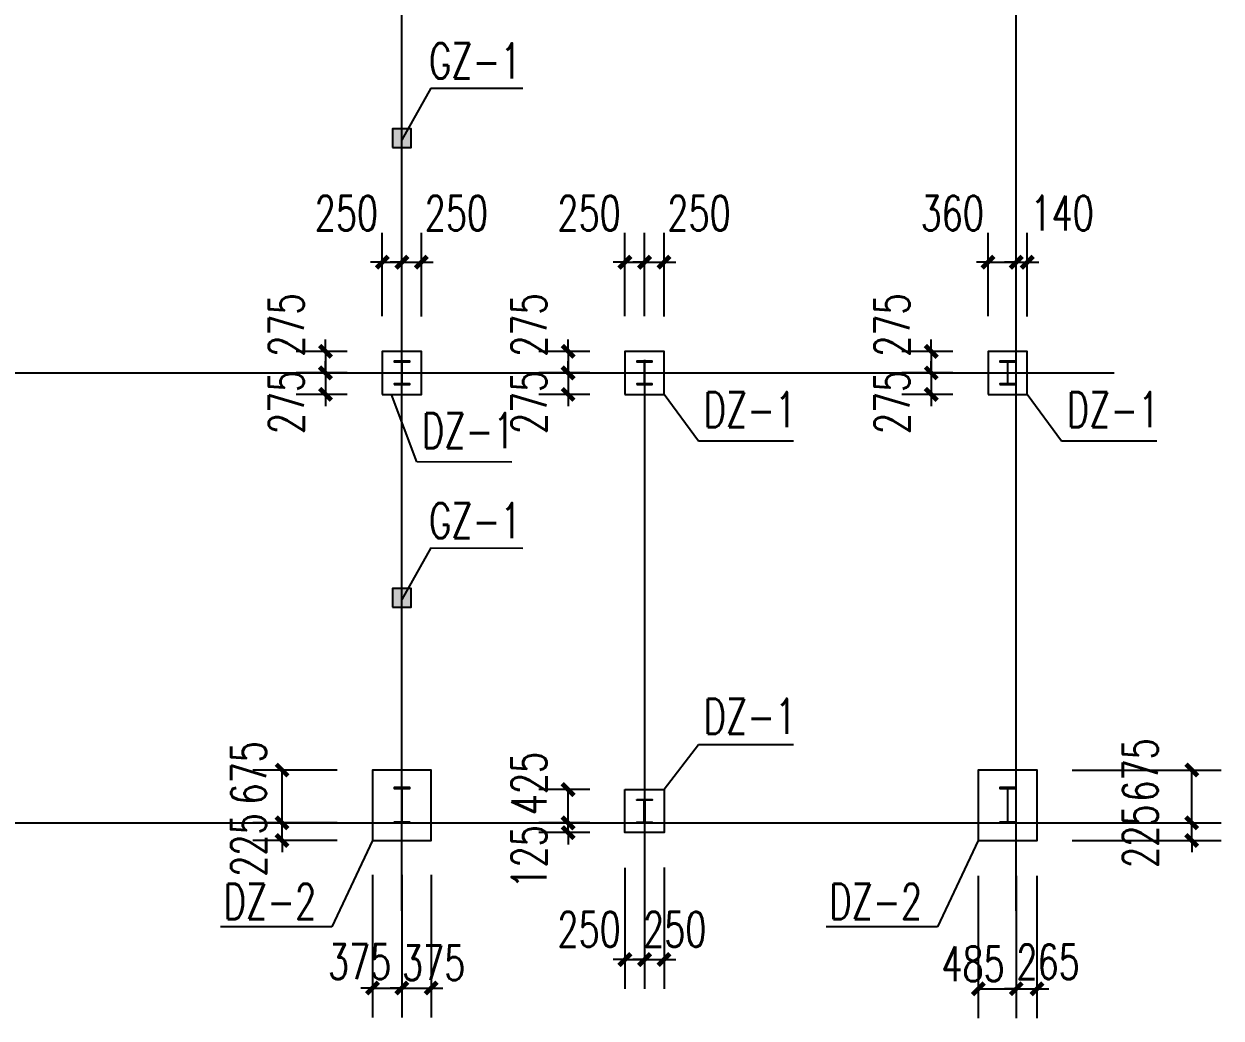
# Model space of a CAD drawing. Extents: x 180850 to 1400258, y 48356 to 327067.
# Drawn here: x 360893 to 376189, y 81890 to 94595 of the extents above; entities that cross this region are included whole.
import ezdxf

# ---------------------------------------------------------------- set-up
doc = ezdxf.new("R2010")
doc.units = 0
doc.header["$LTSCALE"] = 1000
for name, color, linetype in [('AXIS', 3, 'Continuous'), ('BASE_DE', 7, 'Continuous'), ('DIM_LEAD', 3, 'Continuous'), ('DOTE', 1, 'Continuous'), ('GZ', 50, 'Continuous'), ('YCX', 90, 'Continuous'), ('承台', 2, 'Continuous')]:
    doc.layers.add(name, color=color, linetype=linetype)
doc.styles.add('_TCH_DIM_T3', font='SIMPLEX', dxfattribs={"width": 0.705882, "bigfont": 'GBCBIG'})
doc.dimstyles.new('_TCH_ARCH&&150', dxfattribs={"dimtxt": 446.25, "dimasz": 150, "dimexe": 375, "dimexo": 450, "dimgap": 189.375, "dimtad": 1, "dimdec": 0, "dimzin": 0, "dimdsep": 46, "dimtxsty": '_TCH_DIM_T3', "dimblk": 'ARCHTICK', "dimcen": 0.09, "dimclrd": 3, "dimclre": 3, "dimclrt": 7, "dimazin": 2, "dimtfac": 1, "dimtdec": 0, "dimtix": 1, "dimtmove": 2, "dimatfit": 3, "dimfxl": 1, "dimtolj": 1, "dimtzin": 0, "dimarcsym": 0})
doc.dimstyles.new('TCH_150_1', dxfattribs={"dimtxt": 446.25, "dimasz": 150, "dimexe": 375, "dimexo": 450, "dimgap": 189.375, "dimtad": 1, "dimdec": 0, "dimzin": 0, "dimdsep": 46, "dimtxsty": '_TCH_DIM_T3', "dimblk": 'ARCHTICK', "dimcen": 0.09, "dimclrd": 256, "dimclre": 256, "dimclrt": 7, "dimazin": 2, "dimtfac": 1, "dimtdec": 0, "dimtix": 1, "dimtmove": 2, "dimatfit": 3, "dimfxl": 1, "dimtolj": 1, "dimtzin": 0, "dimarcsym": 0})

# ---------------------------------------------------------------- blocks, each defined once
blk = doc.blocks.new('A$C33B20A31')
at = {"layer": 'GZ'}
for points in [[(41550, 5600), (41750, 5600), (41750, 5610), (41657, 5610), (41653, 5615), (41653, 5885), (41657, 5890), (41750, 5890), (41750, 5900), (41550, 5900), (41550, 5890), (41643, 5890), (41647, 5885), (41647, 5615), (41643, 5610), (41550, 5610), (41550, 5600)], [(44650, 5600), (44850, 5600), (44850, 5610), (44757, 5610), (44753, 5615), (44753, 5885), (44757, 5890), (44850, 5890), (44850, 5900), (44650, 5900), (44650, 5890), (44743, 5890), (44747, 5885), (44747, 5615), (44743, 5610), (44650, 5610), (44650, 5600)], [(49290, 5600), (49490, 5600), (49490, 5610), (49397, 5610), (49393, 5615), (49393, 5885), (49397, 5890), (49490, 5890), (49490, 5900), (49290, 5900), (49290, 5890), (49383, 5890), (49387, 5885), (49387, 5615), (49383, 5610), (49290, 5610), (49290, 5600)], [(41550, 0), (41750, 0), (41750, 10), (41657, 10), (41653, 15), (41653, 435), (41657, 440), (41750, 440), (41750, 450), (41550, 450), (41550, 440), (41643, 440), (41647, 436), (41647, 15), (41643, 10), (41550, 10), (41550, 0)], [(49290, 0), (49490, 0), (49490, 10), (49397, 10), (49393, 15), (49393, 435), (49397, 440), (49490, 440), (49490, 450), (49290, 450), (49290, 440), (49383, 440), (49387, 436), (49387, 15), (49383, 10), (49290, 10), (49290, 0)], [(44650, 300), (44850, 300), (44850, 290), (44757, 290), (44753, 285), (44753, 15), (44757, 10), (44850, 10), (44850, 0), (44650, 0), (44650, 10), (44743, 10), (44747, 14), (44747, 285), (44743, 290), (44650, 290), (44650, 300)]]:
    blk.add_lwpolyline(points, close=True, dxfattribs=at)
blk = doc.blocks.new('_ArchTick')
at = {"color": 0, "linetype": 'ByBlock', "const_width": 0.4}
blk.add_lwpolyline([(-0.5, -0.5), (0.5, 0.5)], dxfattribs=at)
blk = doc.blocks.new('*D1187')
at = {"color": 3, "lineweight": -2, "transparency": 16777216}
for p, q in [((373087, 83710), (373087, 81890)), ((373572, 83710), (373572, 81890)), ((373087, 82265), (373572, 82265))]:
    blk.add_line(p, q, dxfattribs=at)
at = {"layer": 'Defpoints', "color": 0, "transparency": 16777216}
for p in [(373087, 84160), (373572, 84160), (373572, 82265)]:
    blk.add_point(p, dxfattribs=at)
at = {"color": 3, "lineweight": -2, "transparency": 16777216, "xscale": 150, "yscale": 150, "zscale": 150, "rotation": 180}
blk.add_blockref('_ArchTick', (373087, 82265), dxfattribs=at)
at = {"color": 3, "lineweight": -2, "transparency": 16777216, "xscale": 150, "yscale": 150, "zscale": 150}
blk.add_blockref('_ArchTick', (373572, 82265), dxfattribs=at)
at = {"color": 7, "transparency": 16777216, "insert": (373020, 82583), "char_height": 446.2, "attachment_point": 5, "style": '_TCH_DIM_T3'}
blk.add_mtext('\\A1;485', dxfattribs=at)
blk = doc.blocks.new('*D1188')
at = {"color": 3, "lineweight": -2, "transparency": 16777216}
for p, q in [((373572, 83710), (373572, 81890)), ((373837, 83710), (373837, 81890)), ((373572, 82265), (373422, 82265)), ((373572, 82265), (373837, 82265)), ((373837, 82265), (373987, 82265))]:
    blk.add_line(p, q, dxfattribs=at)
at = {"layer": 'Defpoints', "color": 0, "transparency": 16777216}
for p in [(373572, 84160), (373837, 84160), (373837, 82265)]:
    blk.add_point(p, dxfattribs=at)
at = {"color": 3, "lineweight": -2, "transparency": 16777216, "xscale": 150, "yscale": 150, "zscale": 150}
blk.add_blockref('_ArchTick', (373572, 82265), dxfattribs=at)
at = {"color": 3, "lineweight": -2, "transparency": 16777216, "xscale": 150, "yscale": 150, "zscale": 150, "rotation": 180}
blk.add_blockref('_ArchTick', (373837, 82265), dxfattribs=at)
at = {"color": 7, "transparency": 16777216, "insert": (373979, 82609), "char_height": 446.2, "attachment_point": 5, "style": '_TCH_DIM_T3'}
blk.add_mtext('\\A1;265', dxfattribs=at)
blk = doc.blocks.new('*D1189')
at = {"color": 3, "lineweight": -2, "transparency": 16777216}
for p, q in [((365347, 83721), (365347, 81899)), ((365722, 83721), (365722, 81899)), ((365347, 82274), (365197, 82274)), ((365347, 82274), (365722, 82274)), ((365722, 82274), (365872, 82274))]:
    blk.add_line(p, q, dxfattribs=at)
at = {"layer": 'Defpoints', "color": 0, "transparency": 16777216}
for p in [(365347, 84171), (365722, 84171), (365722, 82274)]:
    blk.add_point(p, dxfattribs=at)
at = {"color": 3, "lineweight": -2, "transparency": 16777216, "xscale": 150, "yscale": 150, "zscale": 150}
blk.add_blockref('_ArchTick', (365347, 82274), dxfattribs=at)
at = {"color": 3, "lineweight": -2, "transparency": 16777216, "xscale": 150, "yscale": 150, "zscale": 150, "rotation": 180}
blk.add_blockref('_ArchTick', (365722, 82274), dxfattribs=at)
at = {"color": 7, "transparency": 16777216, "insert": (365182, 82612), "char_height": 446.2, "attachment_point": 5, "style": '_TCH_DIM_T3'}
blk.add_mtext('\\A1;375', dxfattribs=at)
blk = doc.blocks.new('*D1190')
at = {"color": 3, "lineweight": -2, "transparency": 16777216}
for p, q in [((365722, 83721), (365722, 81899)), ((366097, 83721), (366097, 81899)), ((365722, 82274), (365572, 82274)), ((365722, 82274), (366097, 82274)), ((366097, 82274), (366247, 82274))]:
    blk.add_line(p, q, dxfattribs=at)
at = {"layer": 'Defpoints', "color": 0, "transparency": 16777216}
for p in [(365722, 84171), (366097, 84171), (366097, 82274)]:
    blk.add_point(p, dxfattribs=at)
at = {"color": 3, "lineweight": -2, "transparency": 16777216, "xscale": 150, "yscale": 150, "zscale": 150}
blk.add_blockref('_ArchTick', (365722, 82274), dxfattribs=at)
at = {"color": 3, "lineweight": -2, "transparency": 16777216, "xscale": 150, "yscale": 150, "zscale": 150, "rotation": 180}
blk.add_blockref('_ArchTick', (366097, 82274), dxfattribs=at)
at = {"color": 7, "transparency": 16777216, "insert": (366128, 82596), "char_height": 446.2, "attachment_point": 5, "style": '_TCH_DIM_T3'}
blk.add_mtext('\\A1;375', dxfattribs=at)
blk = doc.blocks.new('*D1191')
at = {"color": 3, "lineweight": -2, "transparency": 16777216}
for p, q in [((374287, 85060), (376189, 85060)), ((375814, 84385), (375814, 85060)), ((374287, 84385), (376189, 84385))]:
    blk.add_line(p, q, dxfattribs=at)
at = {"layer": 'Defpoints', "color": 0, "transparency": 16777216}
for p in [(373837, 85060), (375814, 85060), (373837, 84385)]:
    blk.add_point(p, dxfattribs=at)
at = {"color": 3, "lineweight": -2, "transparency": 16777216, "xscale": 150, "yscale": 150, "zscale": 150}
for p, rotation in [((375814, 85060), 90), ((375814, 84385), 270)]:
    blk.add_blockref('_ArchTick', p, dxfattribs=dict(at, rotation=rotation))
at = {"color": 7, "transparency": 16777216, "insert": (375159, 85060), "char_height": 446.2, "attachment_point": 5, "rotation": 90, "style": '_TCH_DIM_T3'}
blk.add_mtext('\\A1;675', dxfattribs=at)
blk = doc.blocks.new('*D1192')
at = {"color": 3, "lineweight": -2, "transparency": 16777216}
for p, q in [((375814, 84385), (375814, 84535)), ((374287, 84385), (376189, 84385)), ((375814, 84160), (375814, 84385)), ((374287, 84160), (376189, 84160)), ((375814, 84160), (375814, 84010))]:
    blk.add_line(p, q, dxfattribs=at)
at = {"layer": 'Defpoints', "color": 0, "transparency": 16777216}
for p in [(373837, 84385), (375814, 84385), (373837, 84160)]:
    blk.add_point(p, dxfattribs=at)
at = {"color": 3, "lineweight": -2, "transparency": 16777216, "xscale": 150, "yscale": 150, "zscale": 150}
for p, rotation in [((375814, 84385), 270), ((375814, 84160), 90)]:
    blk.add_blockref('_ArchTick', p, dxfattribs=dict(at, rotation=rotation))
at = {"color": 7, "transparency": 16777216, "insert": (375159, 84214), "char_height": 446.2, "attachment_point": 5, "rotation": 90, "style": '_TCH_DIM_T3'}
blk.add_mtext('\\A1;225', dxfattribs=at)
blk = doc.blocks.new('*D1193')
at = {"color": 3, "lineweight": -2, "transparency": 16777216}
for p, q in [((364897, 85060), (363816, 85060)), ((364191, 84385), (364191, 85060)), ((364897, 84385), (363816, 84385))]:
    blk.add_line(p, q, dxfattribs=at)
at = {"layer": 'Defpoints', "color": 0, "transparency": 16777216}
for p in [(364191, 85060), (365347, 85060), (365347, 84385)]:
    blk.add_point(p, dxfattribs=at)
at = {"color": 3, "lineweight": -2, "transparency": 16777216, "xscale": 150, "yscale": 150, "zscale": 150}
for p, rotation in [((364191, 85060), 90), ((364191, 84385), 270)]:
    blk.add_blockref('_ArchTick', p, dxfattribs=dict(at, rotation=rotation))
at = {"color": 7, "transparency": 16777216, "insert": (363764, 85023), "char_height": 446.2, "attachment_point": 5, "rotation": 90, "style": '_TCH_DIM_T3'}
blk.add_mtext('\\A1;675', dxfattribs=at)
blk = doc.blocks.new('*D1194')
at = {"color": 3, "lineweight": -2, "transparency": 16777216}
for p, q in [((364191, 84385), (364191, 84535)), ((364897, 84385), (363816, 84385)), ((364191, 84160), (364191, 84385)), ((364897, 84160), (363816, 84160)), ((364191, 84160), (364191, 84010))]:
    blk.add_line(p, q, dxfattribs=at)
at = {"layer": 'Defpoints', "color": 0, "transparency": 16777216}
for p in [(364191, 84385), (365347, 84385), (365347, 84160)]:
    blk.add_point(p, dxfattribs=at)
at = {"color": 3, "lineweight": -2, "transparency": 16777216, "xscale": 150, "yscale": 150, "zscale": 150}
for p, rotation in [((364191, 84385), 270), ((364191, 84160), 90)]:
    blk.add_blockref('_ArchTick', p, dxfattribs=dict(at, rotation=rotation))
at = {"color": 7, "transparency": 16777216, "insert": (363764, 84101), "char_height": 446.2, "attachment_point": 5, "rotation": 90, "style": '_TCH_DIM_T3'}
blk.add_mtext('\\A1;225', dxfattribs=at)
blk = doc.blocks.new('*D1195')
at = {"layer": 'AXIS', "linetype": 'ByBlock', "lineweight": -2, "transparency": 16777216}
for p, q in [((368572, 83810), (368572, 82263)), ((368822, 83810), (368822, 82263)), ((368572, 82638), (368422, 82638)), ((368572, 82638), (368822, 82638)), ((368822, 82638), (368972, 82638))]:
    blk.add_line(p, q, dxfattribs=at)
at = {"layer": 'Defpoints', "color": 0, "linetype": 'ByBlock', "transparency": 16777216}
for p in [(368572, 84260), (368822, 84260), (368822, 82638)]:
    blk.add_point(p, dxfattribs=at)
at = {"layer": 'AXIS', "linetype": 'ByBlock', "lineweight": -2, "transparency": 16777216, "xscale": 150, "yscale": 150, "zscale": 150}
blk.add_blockref('_ArchTick', (368572, 82638), dxfattribs=at)
at = {"layer": 'AXIS', "linetype": 'ByBlock', "lineweight": -2, "transparency": 16777216, "xscale": 150, "yscale": 150, "zscale": 150, "rotation": 180}
blk.add_blockref('_ArchTick', (368822, 82638), dxfattribs=at)
at = {"layer": 'AXIS', "color": 7, "linetype": 'ByBlock', "transparency": 16777216, "insert": (368114, 83024), "char_height": 446.2, "attachment_point": 5, "style": '_TCH_DIM_T3'}
blk.add_mtext('\\A1;250', dxfattribs=at)
blk = doc.blocks.new('*D1196')
at = {"layer": 'AXIS', "linetype": 'ByBlock', "lineweight": -2, "transparency": 16777216}
for p, q in [((368122, 84810), (367471, 84810)), ((367846, 84385), (367846, 84810)), ((368122, 84385), (367471, 84385))]:
    blk.add_line(p, q, dxfattribs=at)
at = {"layer": 'Defpoints', "color": 0, "linetype": 'ByBlock', "transparency": 16777216}
for p in [(367846, 84810), (368572, 84810), (368572, 84385)]:
    blk.add_point(p, dxfattribs=at)
at = {"layer": 'AXIS', "linetype": 'ByBlock', "lineweight": -2, "transparency": 16777216, "xscale": 150, "yscale": 150, "zscale": 150}
for p, rotation in [((367846, 84810), 90), ((367846, 84385), 270)]:
    blk.add_blockref('_ArchTick', p, dxfattribs=dict(at, rotation=rotation))
at = {"layer": 'AXIS', "color": 7, "linetype": 'ByBlock', "transparency": 16777216, "insert": (367346, 84887), "char_height": 446.2, "attachment_point": 5, "rotation": 90, "style": '_TCH_DIM_T3'}
blk.add_mtext('\\A1;425', dxfattribs=at)
blk = doc.blocks.new('*D1197')
at = {"layer": 'AXIS', "linetype": 'ByBlock', "lineweight": -2, "transparency": 16777216}
for p, q in [((367846, 84385), (367846, 84535)), ((368122, 84385), (367471, 84385)), ((367846, 84260), (367846, 84385)), ((368122, 84260), (367471, 84260)), ((367846, 84260), (367846, 84110))]:
    blk.add_line(p, q, dxfattribs=at)
at = {"layer": 'Defpoints', "color": 0, "linetype": 'ByBlock', "transparency": 16777216}
for p in [(367846, 84385), (368572, 84385), (368572, 84260)]:
    blk.add_point(p, dxfattribs=at)
at = {"layer": 'AXIS', "linetype": 'ByBlock', "lineweight": -2, "transparency": 16777216, "xscale": 150, "yscale": 150, "zscale": 150}
for p, rotation in [((367846, 84385), 270), ((367846, 84260), 90)]:
    blk.add_blockref('_ArchTick', p, dxfattribs=dict(at, rotation=rotation))
at = {"layer": 'AXIS', "color": 7, "linetype": 'ByBlock', "transparency": 16777216, "insert": (367346, 83949), "char_height": 446.2, "attachment_point": 5, "rotation": 90, "style": '_TCH_DIM_T3'}
blk.add_mtext('\\A1;125', dxfattribs=at)
blk = doc.blocks.new('*D1198')
at = {"layer": 'AXIS', "linetype": 'ByBlock', "lineweight": -2, "transparency": 16777216}
for p, q in [((368822, 83810), (368822, 82263)), ((369072, 83815), (369072, 82263)), ((368822, 82638), (368672, 82638)), ((368822, 82638), (369072, 82638)), ((369072, 82638), (369222, 82638))]:
    blk.add_line(p, q, dxfattribs=at)
at = {"layer": 'Defpoints', "color": 0, "linetype": 'ByBlock', "transparency": 16777216}
for p in [(368822, 84260), (369072, 84265), (369072, 82638)]:
    blk.add_point(p, dxfattribs=at)
at = {"layer": 'AXIS', "linetype": 'ByBlock', "lineweight": -2, "transparency": 16777216, "xscale": 150, "yscale": 150, "zscale": 150}
blk.add_blockref('_ArchTick', (368822, 82638), dxfattribs=at)
at = {"layer": 'AXIS', "linetype": 'ByBlock', "lineweight": -2, "transparency": 16777216, "xscale": 150, "yscale": 150, "zscale": 150, "rotation": 180}
blk.add_blockref('_ArchTick', (369072, 82638), dxfattribs=at)
at = {"layer": 'AXIS', "color": 7, "linetype": 'ByBlock', "transparency": 16777216, "insert": (369209, 83024), "char_height": 446.2, "attachment_point": 5, "style": '_TCH_DIM_T3'}
blk.add_mtext('\\A1;250', dxfattribs=at)
blk = doc.blocks.new('*D1227')
at = {"layer": 'AXIS', "linetype": 'ByBlock', "lineweight": -2, "transparency": 16777216}
for p, q in [((368572, 90860), (368572, 91925)), ((368822, 90860), (368822, 91925)), ((368572, 91550), (368422, 91550)), ((368572, 91550), (368822, 91550)), ((368822, 91550), (368972, 91550))]:
    blk.add_line(p, q, dxfattribs=at)
at = {"layer": 'Defpoints', "color": 0, "linetype": 'ByBlock', "transparency": 16777216}
for p in [(368822, 91550), (368572, 90410), (368822, 90410)]:
    blk.add_point(p, dxfattribs=at)
at = {"layer": 'AXIS', "linetype": 'ByBlock', "lineweight": -2, "transparency": 16777216, "xscale": 150, "yscale": 150, "zscale": 150}
blk.add_blockref('_ArchTick', (368572, 91550), dxfattribs=at)
at = {"layer": 'AXIS', "linetype": 'ByBlock', "lineweight": -2, "transparency": 16777216, "xscale": 150, "yscale": 150, "zscale": 150, "rotation": 180}
blk.add_blockref('_ArchTick', (368822, 91550), dxfattribs=at)
at = {"layer": 'AXIS', "color": 7, "linetype": 'ByBlock', "transparency": 16777216, "insert": (368114, 92176), "char_height": 446.2, "attachment_point": 5, "style": '_TCH_DIM_T3'}
blk.add_mtext('\\A1;250', dxfattribs=at)
blk = doc.blocks.new('*D1228')
at = {"layer": 'AXIS', "linetype": 'ByBlock', "lineweight": -2, "transparency": 16777216}
for p, q in [((367846, 90135), (367846, 90285)), ((368122, 90135), (367471, 90135)), ((367846, 90135), (367846, 89860)), ((368122, 89860), (367471, 89860)), ((367846, 89860), (367846, 89710))]:
    blk.add_line(p, q, dxfattribs=at)
at = {"layer": 'Defpoints', "color": 0, "linetype": 'ByBlock', "transparency": 16777216}
for p in [(368572, 90135), (367846, 89860), (368572, 89860)]:
    blk.add_point(p, dxfattribs=at)
at = {"layer": 'AXIS', "linetype": 'ByBlock', "lineweight": -2, "transparency": 16777216, "xscale": 150, "yscale": 150, "zscale": 150}
for p, rotation in [((367846, 90135), 270), ((367846, 89860), 90)]:
    blk.add_blockref('_ArchTick', p, dxfattribs=dict(at, rotation=rotation))
at = {"layer": 'AXIS', "color": 7, "linetype": 'ByBlock', "transparency": 16777216, "insert": (367346, 89758), "char_height": 446.2, "attachment_point": 5, "rotation": 90, "style": '_TCH_DIM_T3'}
blk.add_mtext('\\A1;275', dxfattribs=at)
blk = doc.blocks.new('*D1229')
at = {"layer": 'AXIS', "linetype": 'ByBlock', "lineweight": -2, "transparency": 16777216}
for p, q in [((367846, 90410), (367846, 90560)), ((368122, 90410), (367471, 90410)), ((367846, 90410), (367846, 90135)), ((368122, 90135), (367471, 90135)), ((367846, 90135), (367846, 89985))]:
    blk.add_line(p, q, dxfattribs=at)
at = {"layer": 'Defpoints', "color": 0, "linetype": 'ByBlock', "transparency": 16777216}
for p in [(368572, 90410), (367846, 90135), (368572, 90135)]:
    blk.add_point(p, dxfattribs=at)
at = {"layer": 'AXIS', "linetype": 'ByBlock', "lineweight": -2, "transparency": 16777216, "xscale": 150, "yscale": 150, "zscale": 150}
for p, rotation in [((367846, 90410), 270), ((367846, 90135), 90)]:
    blk.add_blockref('_ArchTick', p, dxfattribs=dict(at, rotation=rotation))
at = {"layer": 'AXIS', "color": 7, "linetype": 'ByBlock', "transparency": 16777216, "insert": (367346, 90746), "char_height": 446.2, "attachment_point": 5, "rotation": 90, "style": '_TCH_DIM_T3'}
blk.add_mtext('\\A1;275', dxfattribs=at)
blk = doc.blocks.new('*D1230')
at = {"layer": 'AXIS', "linetype": 'ByBlock', "lineweight": -2, "transparency": 16777216}
for p, q in [((368822, 90860), (368822, 91925)), ((369072, 90854), (369072, 91925)), ((368822, 91550), (368672, 91550)), ((368822, 91550), (369072, 91550)), ((369072, 91550), (369222, 91550))]:
    blk.add_line(p, q, dxfattribs=at)
at = {"layer": 'Defpoints', "color": 0, "linetype": 'ByBlock', "transparency": 16777216}
for p in [(369072, 91550), (368822, 90410), (369072, 90404)]:
    blk.add_point(p, dxfattribs=at)
at = {"layer": 'AXIS', "linetype": 'ByBlock', "lineweight": -2, "transparency": 16777216, "xscale": 150, "yscale": 150, "zscale": 150}
blk.add_blockref('_ArchTick', (368822, 91550), dxfattribs=at)
at = {"layer": 'AXIS', "linetype": 'ByBlock', "lineweight": -2, "transparency": 16777216, "xscale": 150, "yscale": 150, "zscale": 150, "rotation": 180}
blk.add_blockref('_ArchTick', (369072, 91550), dxfattribs=at)
at = {"layer": 'AXIS', "color": 7, "linetype": 'ByBlock', "transparency": 16777216, "insert": (369519, 92176), "char_height": 446.2, "attachment_point": 5, "style": '_TCH_DIM_T3'}
blk.add_mtext('\\A1;250', dxfattribs=at)
blk = doc.blocks.new('*D1231')
at = {"layer": 'AXIS', "linetype": 'ByBlock', "lineweight": -2, "transparency": 16777216}
for p, q in [((365472, 90860), (365472, 91925)), ((365722, 90860), (365722, 91925)), ((365472, 91550), (365322, 91550)), ((365472, 91550), (365722, 91550)), ((365722, 91550), (365872, 91550))]:
    blk.add_line(p, q, dxfattribs=at)
at = {"layer": 'Defpoints', "color": 0, "linetype": 'ByBlock', "transparency": 16777216}
for p in [(365722, 91550), (365472, 90410), (365722, 90410)]:
    blk.add_point(p, dxfattribs=at)
at = {"layer": 'AXIS', "linetype": 'ByBlock', "lineweight": -2, "transparency": 16777216, "xscale": 150, "yscale": 150, "zscale": 150}
blk.add_blockref('_ArchTick', (365472, 91550), dxfattribs=at)
at = {"layer": 'AXIS', "linetype": 'ByBlock', "lineweight": -2, "transparency": 16777216, "xscale": 150, "yscale": 150, "zscale": 150, "rotation": 180}
blk.add_blockref('_ArchTick', (365722, 91550), dxfattribs=at)
at = {"layer": 'AXIS', "color": 7, "linetype": 'ByBlock', "transparency": 16777216, "insert": (365014, 92176), "char_height": 446.2, "attachment_point": 5, "style": '_TCH_DIM_T3'}
blk.add_mtext('\\A1;250', dxfattribs=at)
blk = doc.blocks.new('*D1232')
at = {"layer": 'AXIS', "linetype": 'ByBlock', "lineweight": -2, "transparency": 16777216}
for p, q in [((364746, 90135), (364746, 90285)), ((365022, 90135), (364371, 90135)), ((364746, 90135), (364746, 89860)), ((365022, 89860), (364371, 89860)), ((364746, 89860), (364746, 89710))]:
    blk.add_line(p, q, dxfattribs=at)
at = {"layer": 'Defpoints', "color": 0, "linetype": 'ByBlock', "transparency": 16777216}
for p in [(365472, 90135), (364746, 89860), (365472, 89860)]:
    blk.add_point(p, dxfattribs=at)
at = {"layer": 'AXIS', "linetype": 'ByBlock', "lineweight": -2, "transparency": 16777216, "xscale": 150, "yscale": 150, "zscale": 150}
for p, rotation in [((364746, 90135), 270), ((364746, 89860), 90)]:
    blk.add_blockref('_ArchTick', p, dxfattribs=dict(at, rotation=rotation))
at = {"layer": 'AXIS', "color": 7, "linetype": 'ByBlock', "transparency": 16777216, "insert": (364246, 89758), "char_height": 446.2, "attachment_point": 5, "rotation": 90, "style": '_TCH_DIM_T3'}
blk.add_mtext('\\A1;275', dxfattribs=at)
blk = doc.blocks.new('*D1233')
at = {"layer": 'AXIS', "linetype": 'ByBlock', "lineweight": -2, "transparency": 16777216}
for p, q in [((364746, 90410), (364746, 90560)), ((365022, 90410), (364371, 90410)), ((364746, 90410), (364746, 90135)), ((365022, 90135), (364371, 90135)), ((364746, 90135), (364746, 89985))]:
    blk.add_line(p, q, dxfattribs=at)
at = {"layer": 'Defpoints', "color": 0, "linetype": 'ByBlock', "transparency": 16777216}
for p in [(365472, 90410), (364746, 90135), (365472, 90135)]:
    blk.add_point(p, dxfattribs=at)
at = {"layer": 'AXIS', "linetype": 'ByBlock', "lineweight": -2, "transparency": 16777216, "xscale": 150, "yscale": 150, "zscale": 150}
for p, rotation in [((364746, 90410), 270), ((364746, 90135), 90)]:
    blk.add_blockref('_ArchTick', p, dxfattribs=dict(at, rotation=rotation))
at = {"layer": 'AXIS', "color": 7, "linetype": 'ByBlock', "transparency": 16777216, "insert": (364246, 90746), "char_height": 446.2, "attachment_point": 5, "rotation": 90, "style": '_TCH_DIM_T3'}
blk.add_mtext('\\A1;275', dxfattribs=at)
blk = doc.blocks.new('*D1234')
at = {"layer": 'AXIS', "linetype": 'ByBlock', "lineweight": -2, "transparency": 16777216}
for p, q in [((365722, 90860), (365722, 91925)), ((365972, 90854), (365972, 91925)), ((365722, 91550), (365572, 91550)), ((365722, 91550), (365972, 91550)), ((365972, 91550), (366122, 91550))]:
    blk.add_line(p, q, dxfattribs=at)
at = {"layer": 'Defpoints', "color": 0, "linetype": 'ByBlock', "transparency": 16777216}
for p in [(365972, 91550), (365722, 90410), (365972, 90404)]:
    blk.add_point(p, dxfattribs=at)
at = {"layer": 'AXIS', "linetype": 'ByBlock', "lineweight": -2, "transparency": 16777216, "xscale": 150, "yscale": 150, "zscale": 150}
blk.add_blockref('_ArchTick', (365722, 91550), dxfattribs=at)
at = {"layer": 'AXIS', "linetype": 'ByBlock', "lineweight": -2, "transparency": 16777216, "xscale": 150, "yscale": 150, "zscale": 150, "rotation": 180}
blk.add_blockref('_ArchTick', (365972, 91550), dxfattribs=at)
at = {"layer": 'AXIS', "color": 7, "linetype": 'ByBlock', "transparency": 16777216, "insert": (366419, 92176), "char_height": 446.2, "attachment_point": 5, "style": '_TCH_DIM_T3'}
blk.add_mtext('\\A1;250', dxfattribs=at)
blk = doc.blocks.new('*D1235')
at = {"layer": 'AXIS', "linetype": 'ByBlock', "lineweight": -2, "transparency": 16777216}
for p, q in [((373212, 90860), (373212, 91925)), ((373572, 90860), (373572, 91925)), ((373212, 91550), (373062, 91550)), ((373212, 91550), (373572, 91550)), ((373572, 91550), (373722, 91550))]:
    blk.add_line(p, q, dxfattribs=at)
at = {"layer": 'Defpoints', "color": 0, "linetype": 'ByBlock', "transparency": 16777216}
for p in [(373572, 91550), (373212, 90410), (373572, 90410)]:
    blk.add_point(p, dxfattribs=at)
at = {"layer": 'AXIS', "linetype": 'ByBlock', "lineweight": -2, "transparency": 16777216, "xscale": 150, "yscale": 150, "zscale": 150}
blk.add_blockref('_ArchTick', (373212, 91550), dxfattribs=at)
at = {"layer": 'AXIS', "linetype": 'ByBlock', "lineweight": -2, "transparency": 16777216, "xscale": 150, "yscale": 150, "zscale": 150, "rotation": 180}
blk.add_blockref('_ArchTick', (373572, 91550), dxfattribs=at)
at = {"layer": 'AXIS', "color": 7, "linetype": 'ByBlock', "transparency": 16777216, "insert": (372754, 92176), "char_height": 446.2, "attachment_point": 5, "style": '_TCH_DIM_T3'}
blk.add_mtext('\\A1;360', dxfattribs=at)
blk = doc.blocks.new('*D1236')
at = {"layer": 'AXIS', "linetype": 'ByBlock', "lineweight": -2, "transparency": 16777216}
for p, q in [((372486, 90135), (372486, 90285)), ((372762, 90135), (372111, 90135)), ((372486, 90135), (372486, 89860)), ((372762, 89860), (372111, 89860)), ((372486, 89860), (372486, 89710))]:
    blk.add_line(p, q, dxfattribs=at)
at = {"layer": 'Defpoints', "color": 0, "linetype": 'ByBlock', "transparency": 16777216}
for p in [(373212, 90135), (372486, 89860), (373212, 89860)]:
    blk.add_point(p, dxfattribs=at)
at = {"layer": 'AXIS', "linetype": 'ByBlock', "lineweight": -2, "transparency": 16777216, "xscale": 150, "yscale": 150, "zscale": 150}
for p, rotation in [((372486, 90135), 270), ((372486, 89860), 90)]:
    blk.add_blockref('_ArchTick', p, dxfattribs=dict(at, rotation=rotation))
at = {"layer": 'AXIS', "color": 7, "linetype": 'ByBlock', "transparency": 16777216, "insert": (371986, 89758), "char_height": 446.2, "attachment_point": 5, "rotation": 90, "style": '_TCH_DIM_T3'}
blk.add_mtext('\\A1;275', dxfattribs=at)
blk = doc.blocks.new('*D1237')
at = {"layer": 'AXIS', "linetype": 'ByBlock', "lineweight": -2, "transparency": 16777216}
for p, q in [((372486, 90410), (372486, 90560)), ((372762, 90410), (372111, 90410)), ((372486, 90410), (372486, 90135)), ((372762, 90135), (372111, 90135)), ((372486, 90135), (372486, 89985))]:
    blk.add_line(p, q, dxfattribs=at)
at = {"layer": 'Defpoints', "color": 0, "linetype": 'ByBlock', "transparency": 16777216}
for p in [(373212, 90410), (372486, 90135), (373212, 90135)]:
    blk.add_point(p, dxfattribs=at)
at = {"layer": 'AXIS', "linetype": 'ByBlock', "lineweight": -2, "transparency": 16777216, "xscale": 150, "yscale": 150, "zscale": 150}
for p, rotation in [((372486, 90410), 270), ((372486, 90135), 90)]:
    blk.add_blockref('_ArchTick', p, dxfattribs=dict(at, rotation=rotation))
at = {"layer": 'AXIS', "color": 7, "linetype": 'ByBlock', "transparency": 16777216, "insert": (371986, 90746), "char_height": 446.2, "attachment_point": 5, "rotation": 90, "style": '_TCH_DIM_T3'}
blk.add_mtext('\\A1;275', dxfattribs=at)
blk = doc.blocks.new('*D1238')
at = {"layer": 'AXIS', "linetype": 'ByBlock', "lineweight": -2, "transparency": 16777216}
for p, q in [((373572, 90860), (373572, 91925)), ((373712, 90854), (373712, 91925)), ((373572, 91550), (373422, 91550)), ((373572, 91550), (373712, 91550)), ((373712, 91550), (373862, 91550))]:
    blk.add_line(p, q, dxfattribs=at)
at = {"layer": 'Defpoints', "color": 0, "linetype": 'ByBlock', "transparency": 16777216}
for p in [(373712, 91550), (373572, 90410), (373712, 90404)]:
    blk.add_point(p, dxfattribs=at)
at = {"layer": 'AXIS', "linetype": 'ByBlock', "lineweight": -2, "transparency": 16777216, "xscale": 150, "yscale": 150, "zscale": 150}
blk.add_blockref('_ArchTick', (373572, 91550), dxfattribs=at)
at = {"layer": 'AXIS', "linetype": 'ByBlock', "lineweight": -2, "transparency": 16777216, "xscale": 150, "yscale": 150, "zscale": 150, "rotation": 180}
blk.add_blockref('_ArchTick', (373712, 91550), dxfattribs=at)
at = {"layer": 'AXIS', "color": 7, "linetype": 'ByBlock', "transparency": 16777216, "insert": (374159, 92176), "char_height": 446.2, "attachment_point": 5, "style": '_TCH_DIM_T3'}
blk.add_mtext('\\A1;140', dxfattribs=at)

msp = doc.modelspace()

# ---------------------------------------------------------------- hatches: boundary and pattern name
h = msp.add_hatch(color=256)
h.dxf.hatch_style = 1
h.paths.add_polyline_path([(365842.19, 93254.96), (365602.19, 93254.96), (365602.19, 93014.96), (365842.19, 93014.96)])
h = msp.add_hatch(color=256)
h.dxf.hatch_style = 1
h.paths.add_polyline_path([(365842.19, 87379.96), (365602.19, 87379.96), (365602.19, 87139.96), (365842.19, 87139.96)])

# ---------------------------------------------------------------- linework, layer by layer
for points in [[(365602.19, 93014.96), (365842.19, 93014.96), (365842.19, 93254.96), (365602.19, 93254.96)], [(365602.19, 87139.96), (365842.19, 87139.96), (365842.19, 87379.96), (365602.19, 87379.96)]]:
    msp.add_lwpolyline(points, close=True)
at = {"layer": 'BASE_DE'}
for points in [[(365347.19, 84159.74), (366097.19, 84159.61), (366097.19, 85059.86), (365347.19, 85059.99)], [(373087.19, 84159.74), (373837.19, 84159.61), (373837.19, 85059.86), (373087.19, 85059.99)]]:
    msp.add_lwpolyline(points, close=True, dxfattribs=at)
at = {"layer": 'DIM_LEAD'}
for p, q in [((365347.19, 84159.74), (364825.3, 83054.44)), ((373087.19, 84159.74), (372565.31, 83054.44)), ((364825.3, 83054.44), (363403.59, 83054.44)), ((372565.31, 83054.44), (371143.59, 83054.44))]:
    msp.add_line(p, q, dxfattribs=at)
at = {"layer": 'DOTE'}
for p, q in [((365722.19, 83259.96), (365722.19, 121009.96)), ((373572.19, 83259.96), (373572.19, 121009.96)), ((368822.19, 90300.83), (368822.19, 83203.54)), ((322947.19, 90134.96), (374822.19, 90134.96)), ((322947.19, 84384.96), (374822.19, 84384.96))]:
    msp.add_line(p, q, dxfattribs=at)
at = {"layer": 'YCX'}
for p, q in [((366090.36, 93773.98), (365722.19, 93114.79)), ((366090.36, 93773.98), (367268, 93772.44)), ((365911.98, 88997.12), (365588.28, 89859.96)), ((369511.98, 89264.28), (369072.19, 89859.96)), ((374151.98, 89264.28), (373712.19, 89859.96)), ((370726.3, 89261.69), (369511.98, 89264.28)), ((375366.3, 89261.69), (374151.98, 89264.28)), ((367126.3, 88994.52), (365911.98, 88997.12)), ((366090.36, 87898.98), (365722.19, 87239.79)), ((366090.36, 87898.98), (367268, 87897.44)), ((369511.98, 85380.37), (369072.19, 84809.7)), ((370726.3, 85382.97), (369511.98, 85380.37))]:
    msp.add_line(p, q, dxfattribs=at)
at = {"layer": '承台', "color": 6}
for points in [[(365472.19, 89859.96), (365972.19, 89859.96), (365972.19, 90409.96), (365472.19, 90409.96)], [(368572.19, 89859.96), (369072.19, 89859.96), (369072.19, 90409.96), (368572.19, 90409.96)], [(373212.19, 89859.96), (373712.19, 89859.96), (373712.19, 90409.96), (373212.19, 90409.96)], [(368572.19, 84809.7), (369072.19, 84809.7), (369072.19, 84259.7), (368572.19, 84259.7)]]:
    msp.add_lwpolyline(points, close=True, dxfattribs=at)

# ---------------------------------------------------------------- block references
msp.add_blockref('A$C33B20A31', (324072.19, 84384.96))

# ---------------------------------------------------------------- texts
at = {"layer": 'YCX', "style": '_TCH_DIM_T3', "width": 0.705882}
for s, p in [('GZ-1', (366067.3, 93896.93)), ('DZ-1', (369577.76, 89439.69)), ('DZ-1', (374217.76, 89439.69)), ('DZ-1', (365977.76, 89172.52)), ('GZ-1', (366067.3, 88021.93)), ('DZ-1', (369577.76, 85521.75))]:
    msp.add_text(s, height=450, dxfattribs=at).set_placement(p)
at = {"layer": '承台', "color": 6, "style": '_TCH_DIM_T3', "width": 0.705882}
for p in [(363444.11, 83155.89), (371184.11, 83155.89)]:
    msp.add_text('DZ-2', height=450, dxfattribs=at).set_placement(p)

# ---------------------------------------------------------------- dimensions: what is measured, and where the dimension line sits
for base, p1, p2, picture, middle in [((364190.9, 85059.99), (365347.19, 84384.96), (365347.07, 85059.99), '*D1193', (363763.69, 85023.36)), ((375813.79, 85059.86), (373837.19, 84384.96), (373837.19, 85059.86), '*D1191', (375158.63, 85059.86)), ((364190.9, 84384.96), (365347.31, 84159.74), (365347.19, 84384.96), '*D1194', (363763.69, 84101.17)), ((375813.79, 84384.96), (373837.33, 84159.61), (373837.19, 84384.96), '*D1192', (375158.63, 84213.51))]:
    dim = msp.add_linear_dim(base=base, p1=p1, p2=p2, angle=270, dimstyle='_TCH_ARCH&&150')
    dim.commit()
    dim.dimension.update_dxf_attribs({"geometry": picture, "text_midpoint": middle, "dimtype": 160})
for base, p1, p2, picture, middle in [((365722.2, 82274.5), (365347.19, 84170.81), (365722.2, 84170.81), '*D1189', (365182.21, 82612.35)), ((366097.19, 82274.5), (365722.2, 84170.81), (366097.19, 84170.81), '*D1190', (366127.58, 82595.71)), ((373572.19, 82265.34), (373087.19, 84159.74), (373572.19, 84159.65), '*D1187', (373020.02, 82582.84)), ((373837.19, 82265.34), (373572.19, 84159.65), (373837.19, 84159.61), '*D1188', (373979.32, 82609.33))]:
    dim = msp.add_linear_dim(base=base, p1=p1, p2=p2, dimstyle='_TCH_ARCH&&150')
    dim.commit()
    dim.dimension.update_dxf_attribs({"geometry": picture, "text_midpoint": middle, "dimtype": 160})
at = {"layer": 'AXIS', "linetype": 'ByBlock'}
for base, p1, p2, picture, middle in [((365722.19, 91550.05), (365472.19, 90409.96), (365722.19, 90409.96), '*D1231', (365014.14, 92176.22)), ((365972.19, 91550.05), (365722.19, 90409.96), (365972.19, 90404.25), '*D1234', (366419.11, 92176.22)), ((368822.19, 91550.05), (368572.19, 90409.96), (368822.19, 90409.96), '*D1227', (368114.14, 92176.22)), ((369072.19, 91550.05), (368822.19, 90409.96), (369072.19, 90404.25), '*D1230', (369519.11, 92176.22)), ((373572.19, 91550.05), (373212.19, 90409.96), (373572.19, 90409.96), '*D1235', (372754.15, 92176.22)), ((373712.19, 91550.05), (373572.19, 90409.96), (373712.19, 90404.25), '*D1238', (374159.11, 92176.22)), ((368822.19, 82637.99), (368572.19, 84259.7), (368822.19, 84259.7), '*D1195', (368114.14, 83024.45)), ((369072.19, 82637.99), (368822.19, 84259.7), (369072.19, 84265.41), '*D1198', (369208.96, 83024.45))]:
    dim = msp.add_linear_dim(base=base, p1=p1, p2=p2, dimstyle='TCH_150_1', dxfattribs=at)
    dim.commit()
    dim.dimension.update_dxf_attribs({"geometry": picture, "text_midpoint": middle, "dimtype": 160})
for base, p1, p2, angle, picture, middle in [((364745.95, 90134.96), (365472.19, 90409.96), (365472.19, 90134.96), 90, '*D1233', (364245.95, 90746.08)), ((367845.95, 90134.96), (368572.19, 90409.96), (368572.19, 90134.96), 90, '*D1229', (367345.95, 90746.08)), ((372485.95, 90134.96), (373212.19, 90409.96), (373212.19, 90134.96), 90, '*D1237', (371985.95, 90746.08)), ((364745.95, 89859.96), (365472.19, 90134.96), (365472.19, 89859.96), 90, '*D1232', (364245.95, 89757.79)), ((367845.95, 89859.96), (368572.19, 90134.96), (368572.19, 89859.96), 90, '*D1228', (367345.95, 89757.79)), ((372485.95, 89859.96), (373212.19, 90134.96), (373212.19, 89859.96), 90, '*D1236', (371985.95, 89757.79)), ((367845.95, 84809.7), (368572.19, 84384.96), (368572.19, 84809.7), 270, '*D1196', (367345.95, 84886.87)), ((367845.95, 84384.96), (368572.19, 84259.7), (368572.19, 84384.96), 270, '*D1197', (367345.95, 83948.58))]:
    dim = msp.add_linear_dim(base=base, p1=p1, p2=p2, angle=angle, dimstyle='TCH_150_1', dxfattribs=at)
    dim.commit()
    dim.dimension.update_dxf_attribs({"geometry": picture, "text_midpoint": middle, "dimtype": 160})

doc.saveas('drawing.dxf')
